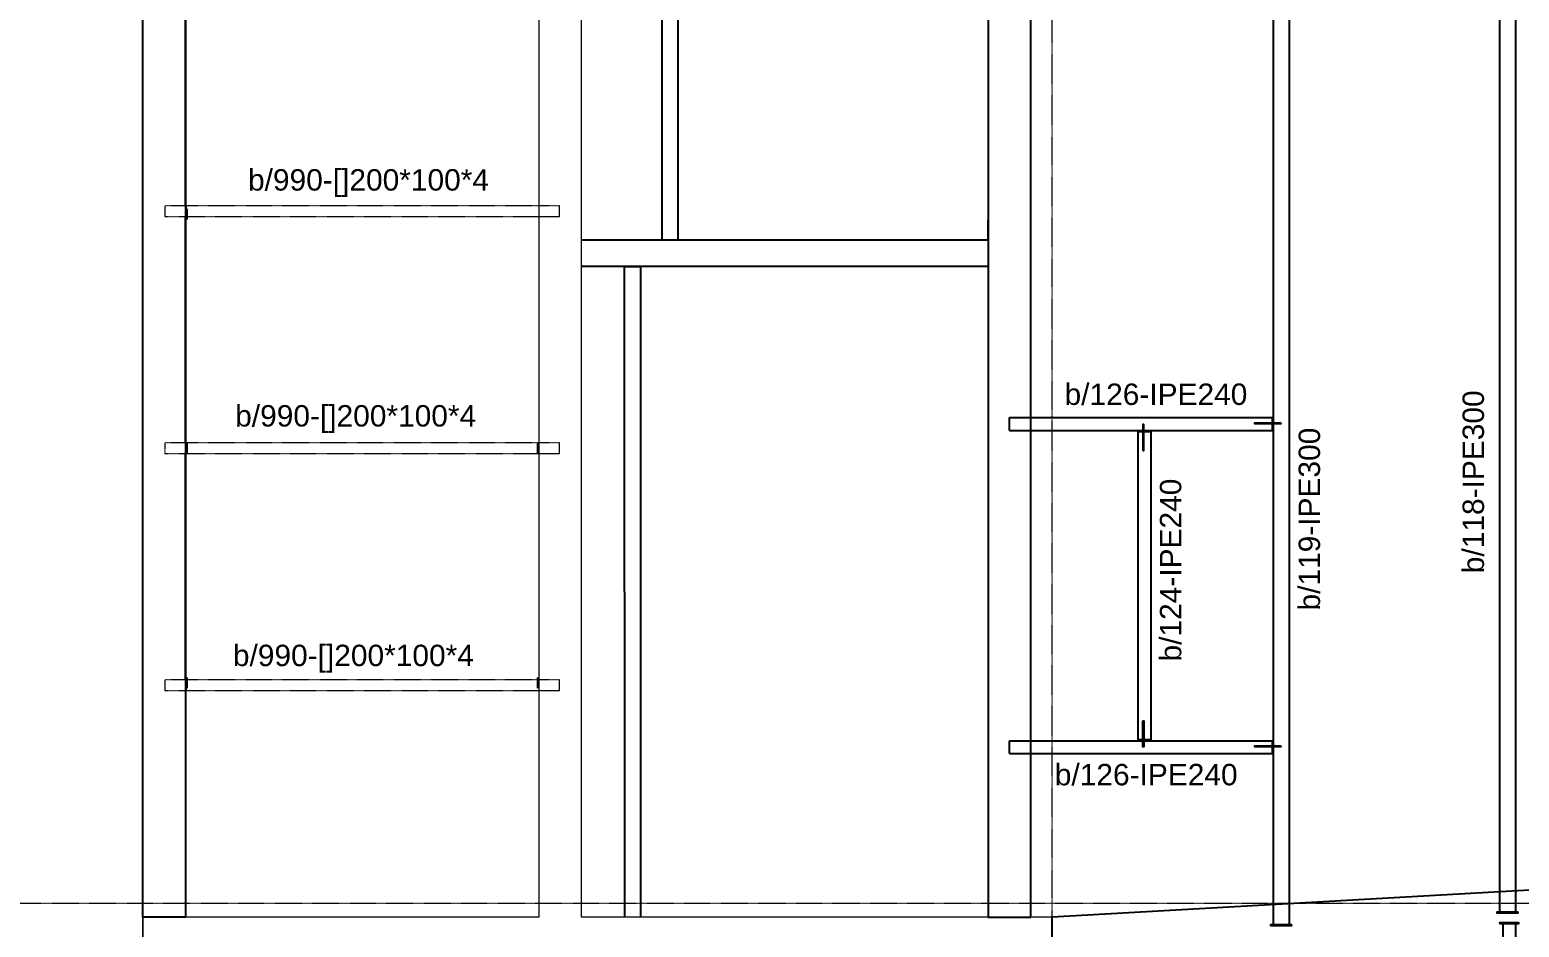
# Model space of a CAD drawing. Header units: millimetres. Extents: x -999 to 93225, y -17477 to 29086.
# Drawn here: x 20336 to 34257, y 8426 to 16813 of the extents above; entities that cross this region are included whole.
import ezdxf
from ezdxf.enums import TextEntityAlignment as Align

# ---------------------------------------------------------------- set-up
doc = ezdxf.new("R2010")
doc.units = ezdxf.units.MM
doc.header["$LTSCALE"] = 0.4
doc.linetypes.add('Grid Line', pattern=[3.33375, 1.905, -0.47625, 0.47625, -0.47625])
for name, color, linetype, lineweight in [('E_EJES-1', 8, 'Grid Line', 9), ('E_TEXTO', 3, 'Continuous', 9), ('E_VIGAS-1', 254, 'Continuous', 25), ('E_VIGAS-2', 8, 'Continuous', 25), ('I-WALL-1', 2, 'Continuous', 18)]:
    doc.layers.add(name, color=color, linetype=linetype, lineweight=lineweight)
doc.layers.add('P_PLATINA', color=6, linetype='Continuous')
doc.styles.add('VERDANA', font='arial.ttf')

msp = doc.modelspace()

# ---------------------------------------------------------------- linework, layer by layer
at = {"layer": 'E_EJES-1'}
for p, q in [((21392.5, -2529.9), (21392.5, 28185.7)), ((29892.5, -2529.9), (29892.5, 28185.7)), ((-99.3, 8649.6), (92325, 8649.6))]:
    msp.add_line(p, q, dxfattribs=at)
for points in [[(25286.7, 15067.1), (25286.7, 15167.1), (25092.7, 15167.1), (21598.7, 15167.1), (21598.7, 15067.1), (25092.7, 15067.1)], [(25092.7, 12953.7), (21598.7, 12953.7), (21598.7, 12853.7), (25092.7, 12853.7), (25286.7, 12853.7), (25286.7, 12953.7)], [(21598.7, 10638.7), (25092.7, 10638.7), (25286.7, 10638.7), (25286.7, 10738.7), (25092.7, 10738.7), (21598.7, 10738.7)]]:
    msp.add_lwpolyline(points, close=True, dxfattribs=at)
at = {"layer": 'E_VIGAS-1', "color": 30, "true_color": 0xf26722}
msp.add_lwpolyline([(29692.7, 8519.7), (29692.7, 17279.7), (29292.7, 17279.7), (29292.7, 8519.7)], close=True, dxfattribs=at)
at = {"layer": 'E_VIGAS-2'}
for p, q in [((21792.4, 15167.1), (21792.4, 17279.7)), ((26242.6, 17279.7), (26242.6, 14849.7)), ((26392.6, 17279.7), (26392.6, 14849.7)), ((31957.5, 17353.6), (31957.5, 8448)), ((32107.5, 17353.6), (32107.5, 8448)), ((34072.5, 17233.5), (34072.5, 8567.9)), ((34222.5, 17233.5), (34222.5, 8567.9)), ((21792.4, 12949.7), (21792.4, 15064.7)), ((21792.7, 15167.1), (21792.7, 15064.7)), ((21805.4, 15131.7), (21805.4, 15139.7)), ((21805.4, 15065.1), (21805.4, 15131.7)), ((21805.4, 15047.7), (21805.4, 15064.7)), ((21805.4, 15039.7), (21805.4, 15047.7)), ((29292.7, 14849.7), (29292.7, 15029.7)), ((25492.6, 14849.7), (29292.6, 14849.8)), ((26242.6, 14849.7), (26392.6, 14849.7)), ((29292.7, 14599.8), (25492.6, 14599.7)), ((25892.5, 14599.7), (26042.5, 14599.8)), ((25892.5, 14599.7), (25892.6, 8519.7)), ((26042.5, 14599.8), (26042.6, 8519.7)), ((29493, 13068), (29493, 13188)), ((29493, 13188), (31947.5, 13188)), ((31947.5, 13188), (31947.5, 13068)), ((21792.7, 12949.7), (21792.7, 12849.8)), ((21805.4, 12941.7), (21805.4, 12949.7)), ((25079.9, 12949.7), (25079.9, 12941.7)), ((29493, 13068), (31947.5, 13068)), ((30692.6, 13058), (30812.6, 13058)), ((30692.6, 13058), (30692.6, 10178.1)), ((30812.6, 13058), (30812.6, 10178.1)), ((21792.4, 10734.7), (21792.4, 12849.7)), ((21805.4, 12857.7), (21805.4, 12941.7)), ((21805.4, 12849.7), (21805.4, 12857.7)), ((25079.9, 12941.7), (25079.9, 12857.7)), ((25079.9, 12857.7), (25079.9, 12849.8)), ((21792.7, 10734.7), (21792.7, 10634.7)), ((21805.4, 10751.7), (21805.4, 10759.7)), ((21805.4, 10734.7), (21805.4, 10751.7)), ((21805.4, 10667.7), (21805.4, 10734.7)), ((25079.9, 10759.7), (25079.9, 10751.7)), ((25079.9, 10751.7), (25079.9, 10734.7)), ((25079.9, 10734.4), (25079.9, 10667.7)), ((21792.7, 8519.7), (21792.7, 10634.7)), ((21805.4, 10659.7), (21805.4, 10667.7)), ((25079.9, 10667.7), (25079.9, 10659.7)), ((29492.9, 10048.1), (29492.9, 10168.1)), ((29492.9, 10168.1), (31947.5, 10168.1)), ((30812.6, 10178.1), (30692.6, 10178.1)), ((31947.5, 10168.1), (31947.5, 10048.1)), ((29492.9, 10048.1), (31947.5, 10048.1)), ((34222.5, 8567.9), (34072.5, 8567.9)), ((32107.5, 8448), (31957.5, 8448)), ((34102.5, 8460.3), (34222.5, 8460.3)), ((34102.5, 8460.3), (34102.5, 1913)), ((34222.5, 8460.3), (34222.5, 1913))]:
    msp.add_line(p, q, dxfattribs=at)
at = {"layer": 'E_VIGAS-2', "color": 30, "true_color": 0xf26722}
for p, q in [((29892.7, 8521.7), (43092.7, 9270.5)), ((21792.4, 8519.7), (21392.7, 8519.7)), ((29892.7, 8021.7), (29892.7, 8521.7))]:
    msp.add_line(p, q, dxfattribs=at)
msp.add_lwpolyline([(21792.4, 10634.7), (21792.4, 8519.7), (21392.4, 8519.7), (21392.4, 17279.7), (21792.4, 17279.7), (21792.4, 10634.7)], dxfattribs=at)
at = {"layer": 'E_VIGAS-2'}
for points in [[(34247.5, 8567.9), (34047.5, 8567.9), (34047.5, 8561.9), (34247.5, 8561.9)], [(32132.5, 8448), (31932.5, 8448), (31932.5, 8442), (32132.5, 8442)], [(34072.5, 8460.3), (34252.5, 8460.3), (34252.5, 8466.3), (34072.5, 8466.3)]]:
    msp.add_lwpolyline(points, close=True, dxfattribs=at)
at = {"layer": 'I-WALL-1', "color": 40, "true_color": 0xf8d731}
msp.add_lwpolyline([(21392.7, 8019.7), (29892.7, 8019.7), (29892.7, 8519.7), (25492.6, 8519.7), (25492.6, 17279.7), (29892.7, 17279.7), (29892.7, 17779.7), (21392.7, 17779.7), (21392.7, 17279.7), (25092.6, 17279.7), (25092.6, 8519.7), (21392.7, 8519.7)], close=True, dxfattribs=at)
at = {"layer": 'P_PLATINA'}
for points in [[(30739.5, 12880.9), (30749.5, 12880.9), (30749.5, 13124.9), (30739.5, 13124.9)], [(32028.9, 13141.1), (32028.9, 13131.1), (31784.9, 13131.1), (31784.9, 13141.1)], [(30739.5, 10355.2), (30749.5, 10355.2), (30749.5, 10111.2), (30739.5, 10111.2)], [(32028.9, 10121.2), (32028.9, 10111.2), (31784.9, 10111.2), (31784.9, 10121.2)]]:
    msp.add_lwpolyline(points, close=True, dxfattribs=at)

# ---------------------------------------------------------------- texts
at = {"layer": 'E_TEXTO', "style": 'VERDANA'}
for s, p in [('b/990-[]200*100*4', (23501.6, 15310.2)), ('b/126-IPE240', (30861.5, 13307)), ('b/990-[]200*100*4', (23381.6, 13105.1)), ('b/990-[]200*100*4', (23360.2, 10865.9)), ('b/126-IPE240', (30770.3, 9752.1))]:
    msp.add_text(s, height=200, dxfattribs=at).set_placement(p, align=Align.CENTER)
for s, p in [('b/118-IPE300', (33927.2, 12588.7)), ('b/119-IPE300', (32394.9, 12240.2)), ('b/124-IPE240', (31098, 11763.8))]:
    msp.add_text(s, height=200, rotation=90, dxfattribs=at).set_placement(p, align=Align.CENTER)

doc.saveas('drawing.dxf')
